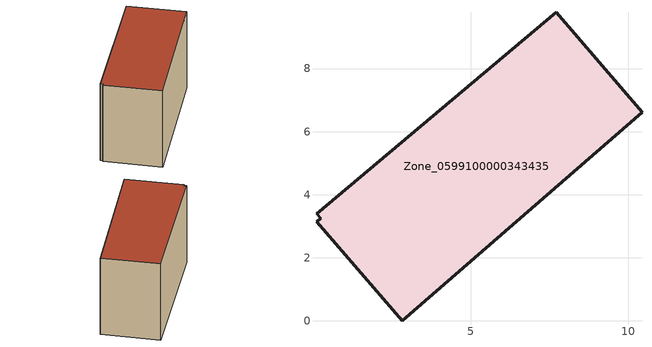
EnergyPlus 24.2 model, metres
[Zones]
Zone_0599100000343435
 floor ground (C_G): 0.13,3.15 0.25,3.26 0.12,3.4 7.71,9.79 10.43,6.62 2.83,0 z0
 wall outside (C_F): 10.43,6.62 7.71,9.79 0.12,3.4 0.25,3.26 0.13,3.15 2.83,0 10.43,6.62 z0:6.19
 roof outside (C_R): 0.25,3.26 0.13,3.15 2.83,0 10.43,6.62 7.71,9.79 0.12,3.4 z6.19
[BUILDING]
Pand.0599100000343435: North Axis=0; Terrain=City; Loads Convergence Tolerance Value=0.04; Temperature Convergence Tolerance Value=0.4; Solar Distribution=FullExterior; Maximum Number of Warmup Days=25; Minimum Number of Warmup Days=1
[Site:Location]
Rotterdam.The.Hague.AP_ZH_NLD Design_Conditions: Latitude=51.96; Longitude=4.45; Time Zone=1; Elevation=-4.5
[SITE:GROUNDTEMPERATURE:BUILDINGSURFACE]
18, 18, 18, 18, 18, 18, 18, 18, 18, 18, 18, 18
[MATERIAL] Thermal Absorptance=0.9; Solar Absorptance=0.7; Visible Absorptance=0.7
Name | Roughness | Thickness | Conductivity | Density | Specific Heat
G.TI.1992-2005 | MediumSmooth | 0.15 | 0.06 | 540 | 1210
F.TI.1992-2005 | Rough | 0.3 | 0.12 | 1920 | 840
R.TI.1992-2005 | MediumRough | 0.2 | 0.08 | 1500 | 1000
[CONSTRUCTION]
C_G: G.TI.1992-2005
C_F: F.TI.1992-2005
C_R: R.TI.1992-2005
[ZONE]
Zone_0599100000343435: Type=1; Multiplier=1; Ceiling Height=Autocalculate; Volume=Autocalculate; Floor Area=autocalculate; Part of Total Floor Area=Yes
[ZONEINFILTRATION:DESIGNFLOWRATE]
Infil_Zone_0599100000343435: Zone or ZoneList or Space or SpaceList=Zone_0599100000343435; Schedule=AlwaysOn; Design Flow Rate Calculation Method=Flow/Area; Flow Rate per Floor Area=0.0015; Constant Term Coefficient=1; Temperature Term Coefficient=0; Velocity Term Coefficient=0; Velocity Squared Term Coefficient=0
[HVACTEMPLATE:ZONE:IDEALLOADSAIRSYSTEM]
Zone_0599100000343435: Maximum Heating Supply Air Temperature=50; Minimum Cooling Supply Air Temperature=13; Maximum Heating Supply Air Humidity Ratio=0.0156; Minimum Cooling Supply Air Humidity Ratio=0.0077; Heating Limit=NoLimit; Cooling Limit=NoLimit; Dehumidification Control Type=ConstantSensibleHeatRatio; Cooling Sensible Heat Ratio=0.7; Dehumidification Setpoint=60; Humidification Control Type=None; Humidification Setpoint=30; Outdoor Air Method=None; Outdoor Air Flow Rate per Person=0.00944; Outdoor Air Flow Rate per Zone Floor Area=0; Outdoor Air Flow Rate per Zone=0; Demand Controlled Ventilation Type=None; Outdoor Air Economizer Type=NoEconomizer; Heat Recovery Type=None; Sensible Heat Recovery Effectiveness=0.7; Latent Heat Recovery Effectiveness=0.65
[ZONECONTROL:THERMOSTAT]
ThermostatControl_Zone_0599100000343435: Zone or ZoneList=Zone_0599100000343435; Control Type Schedule=DualSetpointControlType; Control 1=Thermostat_Zone_0599100000343435; Temperature Difference Between Cutout And Setpoint=0
[THERMOSTATSETPOINT:DUALSETPOINT]
Thermostat_Zone_0599100000343435: Heating Setpoint Temperature Schedule=HeatingSetpoint_Zone_0599100000343435; Cooling Setpoint Temperature Schedule=CoolingSetpoint_Zone_0599100000343435
[SCHEDULE:COMPACT]
HeatingSetpoint_Zone_0599100000343435: Through: 12/31, For: AllDays, Until: 24:00, 21
CoolingSetpoint_Zone_0599100000343435: Through: 12/31, For: AllDays, Until: 24:00, 24
DualSetpointControlType: Through: 12/31, For: AllDays, Until: 24:00, 4
AlwaysOn: Through: 12/31, For: AllDays, Until: 24:00, 1
